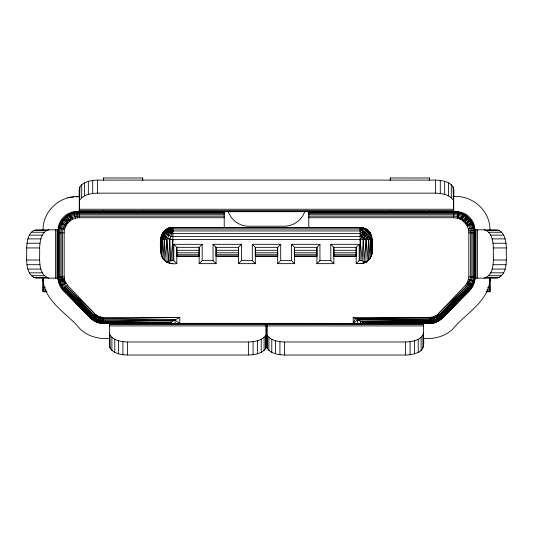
<?xml version="1.0" encoding="UTF-8"?>
<svg xmlns="http://www.w3.org/2000/svg" width="533" height="533" viewBox="0 0 533 533"><rect width="100%" height="100%" fill="white"/><g stroke="black" fill="none" stroke-linecap="round" stroke-linejoin="round"><path stroke-width="0.8" d="M47.017 291.724L43.04 291.724L43.04 278.139C43.373 301.158 67.058 312.978 79.95 328.801C87.738 336.483 98.798 339.221 109.478 338.528M58.144 279.978L58.144 278.606M224.226 217.744L79.277 217.744C71.209 217.617 64.087 224.773 64.18 232.841L58.144 232.841C57.944 221.475 67.964 211.568 79.277 211.701L79.897 186.87C83.761 181.367 91.163 180.361 97.399 180.101L435.601 180.101C441.091 180.247 446.861 181.207 451.291 184.665C454.902 187.609 453.456 192.593 453.723 196.604M79.897 186.87L79.277 189.228L79.277 196.604L76.179 196.91M438.726 320.959L434.255 322.818L429.565 323.431C434.308 323.371 439.005 321.479 442.377 318.128L469.553 290.951L472.431 287.194L474.243 282.823L474.856 278.139L474.856 229.823C474.923 220.122 466.435 211.641 456.741 211.701L76.259 211.701C66.565 211.641 58.077 220.122 58.144 229.823L58.144 278.139L58.757 282.823L60.569 287.194L63.447 290.951L90.623 318.128C89.351 319.08 103.742 325.197 95.627 321.579L98.745 322.818L103.435 323.431L97.952 322.039L92.715 319.307L63.3 289.286C60.269 285.881 58.13 281.551 58.344 276.92L58.344 232.841C58.19 222.141 66.918 212.494 77.645 211.768C67.631 212.64 58.797 221.108 58.377 231.289M103.435 180.321L103.435 177.969L142.691 178.002L142.691 180.46M110.091 348.269L109.478 345.904L109.478 332.865L110.091 335.224L110.091 348.269C113.955 353.772 121.357 354.778 127.594 355.031L248.385 355.031C254.621 354.778 262.049 353.772 265.894 348.242L265.894 335.204C262.049 340.727 254.621 341.733 248.385 341.993L127.594 341.993C121.357 341.733 113.955 340.727 110.091 335.224M111.903 350.467L111.903 337.429M114.782 352.36L114.782 339.321M118.533 353.812L118.533 340.767M122.903 354.725L122.903 341.68M127.594 355.031L127.594 341.993M142.691 180.321L142.691 177.969M248.385 355.031L248.385 341.993M253.082 354.725L253.082 341.68M257.459 353.805L257.459 340.767M261.217 352.353L261.217 339.308M264.095 350.454L264.095 337.409M267.106 348.242L267.106 335.204C270.951 340.727 278.379 341.733 284.615 341.993L405.406 341.993C411.969 341.666 421.803 340.547 423.522 332.865C422.982 339.408 426.273 349.195 418.218 352.36C414.208 354.232 409.804 354.945 405.406 355.031L284.615 355.031C278.379 354.778 270.951 353.772 267.106 348.242L267.106 323.431M268.905 350.454L268.905 337.409M271.783 352.353L271.783 339.308M275.541 353.805L275.541 340.767M279.918 354.725L279.918 341.68M284.615 355.031L284.615 341.993M390.309 180.321L390.309 177.969L429.565 178.002L429.565 180.46M405.406 355.031L405.406 341.993M410.097 354.725L410.097 341.68M414.467 353.812L414.467 340.767M418.218 352.36L418.218 339.321M421.097 350.467L421.097 337.429M422.909 348.269L422.909 335.224M308.774 214.726L453.723 214.726C463.417 214.546 472.045 223.14 471.838 232.841L471.838 276.92C471.785 280.764 470.333 284.562 467.668 287.34L439.632 314.823C436.893 317.235 433.402 319.02 429.658 318.954L429.658 323.431L434.815 322.632L430.024 323.225L367.057 323.431M429.565 180.321L429.565 177.969M474.623 231.289C474.203 221.108 465.369 212.64 455.355 211.768C466.095 212.44 474.79 222.201 474.856 232.841C475.11 221.328 464.996 211.868 453.723 211.701L453.103 186.87M474.856 279.978L474.856 278.606M485.983 291.724L489.96 291.724L489.96 278.139C489.627 301.158 465.942 312.978 453.05 328.801C445.262 336.483 434.202 339.221 423.522 338.528M356.184 263.642L359.202 260.624L359.202 244.314L356.184 247.339L356.184 263.642L362.134 263.475L365.958 262.129L366.151 239.484L368.43 235.726L369.196 232.068L368.649 230.942L366.151 229.023L363.24 227.818L360.108 227.404L172.892 227.404C158.794 227.678 159.54 244.907 161.219 254.687C162.858 261.476 170.333 264.761 176.816 263.642L176.816 247.339L173.798 244.314L202.18 244.314L202.18 260.624L199.162 263.642L199.162 247.339L202.18 244.314M365.958 262.129L370.075 258.392L372.001 253.708C373.08 244.374 374.053 227.251 360.108 227.818L172.892 227.818C165.15 227.231 165.15 236.945 172.892 236.359L360.108 236.359L364.619 237.951L366.151 239.484L368.196 260.537C365.758 264.035 362.46 259.604 359.202 260.624M167.489 238.124L169.86 239.09L172.892 239.484L170.866 260.79L172.892 260.624L172.892 227.404C164.444 226.578 160.859 236.799 169.761 239.484L168.894 261.303L167.042 262.129C157.788 256.919 161.612 244.927 161.219 236.359C162.392 232.228 165.736 228.943 169.86 227.798L171.779 229.17L172.892 230.942L169.761 239.484L170.866 260.79L168.894 261.303L166.849 239.484L169.068 235.399L172.892 230.942L360.108 230.942C366.091 226.818 372.787 232.954 371.781 239.484L371.401 255.853L370.075 258.392L368.196 260.537L368.649 239.484C372.84 233.621 366.637 226.565 360.108 229.023L172.892 229.023C168.968 228.464 168.968 234.007 172.892 233.447L360.108 233.447L365.891 230.476L367.523 230.403L368.649 230.942C370.775 233.214 371.288 236.532 370.568 239.484L370.075 258.392L368.649 239.484L360.108 230.942M362.647 324.097L362.72 322.432L353.212 317.395L353.212 323.431L357.496 319.833L429.938 319.094C433.562 319 437.127 317.448 439.632 314.823L466.615 286.334C469.02 283.822 470.333 280.391 470.386 276.92L470.386 232.841C470.572 223.92 462.637 216.018 453.723 216.178L308.774 216.178M167.042 262.129L166.849 239.484L160.813 239.484L161.426 235.739L163.205 232.421L165.916 229.956L167.955 229.623L170.333 229.956L172.892 230.942C168.535 232.355 164.377 235.226 162.432 239.484L161.406 255.307L161.219 239.484C162.692 234.453 168.042 231.722 172.892 230.942L170.913 229.523L167.489 228.77M58.144 278.139L35.904 278.139C24.065 274.215 27.183 257.432 26.65 247.938C26.963 241.349 28.176 231.495 35.904 229.823L58.144 229.823M48.883 278.139C37.044 274.215 40.162 257.432 39.629 247.938C39.942 241.349 41.154 231.495 48.883 229.823M484.117 278.139C495.957 274.215 492.838 257.432 493.371 247.938C493.058 241.349 491.846 231.495 484.117 229.823M474.856 278.139L497.096 278.139C508.935 274.215 505.817 257.432 506.35 247.938C506.037 241.349 504.824 231.495 497.096 229.823L474.856 229.823M224.226 216.178L79.277 216.178C70.356 215.992 62.454 223.927 62.614 232.841L62.614 276.92C62.608 280.405 64.027 283.796 66.385 286.334L93.368 314.823C95.94 317.441 99.631 319.254 103.342 318.947L179.788 317.395L103.342 317.395L102.289 318.907L101.99 322.831L170.866 322.179L179.788 317.395L179.788 323.431L175.037 320.086L103.342 318.947C99.591 319.014 96.113 317.222 93.368 314.823L65.332 287.34C62.721 284.529 61.148 280.771 61.162 276.92L61.162 232.841C60.982 223.147 69.576 214.519 79.277 214.726L224.226 214.726M360.108 229.023L364.086 233.001L366.151 233.447L366.597 235.513L370.568 239.484L371.401 255.853L372.187 251.563L372.187 239.484L360.108 227.404L360.108 260.624M453.723 211.701L459.193 212.427L458.034 216.744C462.917 221.015 469.227 225.459 468.82 232.841L468.82 276.92L467.574 282.263L465.482 285.255L438.399 313.651C436.074 315.929 432.943 317.388 429.658 317.395L355.364 318.634L353.212 323.431M450.119 310.106L469.853 289.426C472.964 286.048 474.517 281.491 474.656 276.92L474.656 232.841C474.85 223.38 468.094 215.112 459.193 212.427L453.723 211.907L308.774 211.907M474.47 279.958L474.856 276.92L468.82 276.92M43.04 229.823C42.813 210.508 61.028 194.705 80.037 196.604M171.24 323.798L170.866 322.179L168.295 323.131L103.342 322.605L103.342 317.395C100.091 317.288 96.866 316.022 94.601 313.651L67.518 285.255L64.733 280.538L63.054 280.351L58.723 281.471L60.429 285.735L64.34 283.556L64.733 280.538L64.18 276.92L64.18 232.841M372.187 251.563C372.181 257.279 367.783 262.542 362.134 263.475M360.175 323.831L360.515 321.419L429.658 320.413C433.595 320.4 437.493 318.801 440.291 316.029L468.574 288.206C471.458 285.195 473.031 281.078 473.091 276.92L473.091 232.841C473.311 222.468 464.083 213.28 453.723 213.473L308.774 213.473M58.144 232.841C58.137 221.581 67.891 211.628 79.277 211.907L224.226 211.907M308.774 212.514L453.723 212.514C464.596 212.314 474.283 221.955 474.05 232.841L474.05 276.92C473.99 281.324 472.325 285.681 469.267 288.866L442.277 318.028L438.639 320.813L432.503 322.998L431.577 317.242L429.938 318.954L430.031 323.378L429.565 323.431M445.008 315.436L443.882 316.622L472.571 285.735L474.277 281.471L474.856 276.92M67.518 285.255L63.3 289.286L90.73 318.021L91.296 316.802L64.426 288.206C61.601 285.155 59.903 281.091 59.909 276.92L59.909 232.841C59.716 222.481 68.904 213.253 79.277 213.473L224.226 213.473M440.458 319.607L437.879 316.196L438.399 313.651L466.615 286.334M467.668 287.34L440.758 315.902C437.973 318.827 434.009 320.56 429.971 320.653L429.938 319.094M458.473 212.454L457.147 218.137L460.612 219.409L462.051 218.41L464.29 214.532L459.193 212.427M161.785 237.951L162.612 233.84C165.203 231.102 169.307 230.569 172.892 230.942L167.955 234.553L164.351 239.484L162.985 258.472L162.432 239.484L161.219 237.272L162.432 233.447M99.038 322.845L100.464 317.042L102.289 318.907M469.267 288.866L441.704 316.802C438.679 319.967 434.375 321.845 429.998 321.952L429.658 321.659L429.971 320.653M101.237 323.045L97.852 322.352L99.158 318.288L100.464 317.042M64.333 217.897L67.498 221.062L70.023 220.915L70.949 218.41L68.71 214.532M170.886 323.798L170.866 322.179L103.342 321.646C99.085 321.619 94.867 319.907 91.836 316.902L92.242 315.902L65.332 287.34M163.504 233.001L164.351 233.447L162.432 235.213L163.205 238.011L164.351 239.484L164.837 260.57L166.849 239.484L165.09 238.151L163.504 235.513L164.351 233.447L166.849 232.088L172.892 230.942L167.295 230.476L164.051 231.702L161.219 237.272L161.426 238.811L162.432 239.484M450.092 310.119L469.853 289.426L472.391 285.635L474.277 281.471L468.507 279.638L474.197 280.951M79.277 211.701C69.936 211.761 61.601 218.57 58.863 227.371L63.187 228.53L64.573 229.417L58.89 228.091M304.683 211.701C301.831 220.149 293.536 226.145 284.615 226.199L248.385 226.199C239.464 226.145 231.169 220.149 228.317 211.701M472.025 222.274L468.154 224.513L467.288 226.212L472.524 223.647L468.52 218.044L464.29 214.532M468.574 288.206L441.177 316.915C438.146 319.92 433.922 321.646 429.658 321.659L362.72 322.432L364.805 323.158L429.658 322.625L429.998 321.952M460.612 219.409L463.27 214.213M224.226 212.514L79.277 212.514C68.391 212.281 58.75 221.968 58.95 232.841L58.95 276.92C58.936 281.337 60.742 285.641 63.733 288.866L92.515 319.573L94.974 321.139L97.692 315.989L99.158 318.288M64.426 288.206L92.242 315.902L92.715 316.016L93.368 314.823M94.041 320.613L96.26 316.962L97.692 315.989M458.034 216.744L457.147 218.137L453.723 217.744L308.774 217.744M90.63 317.441L91.163 317.588L94.601 313.651L66.385 286.334M368.649 230.942L360.108 239.484L362.134 260.79L363.24 239.484L367.277 234.567L368.303 232.881L368.649 230.942L366.711 231.295L365.025 232.321L360.108 236.359M92.515 319.573L96.04 314.936L93.735 314.99M63.054 280.351L64.32 278.732L58.55 279.605L58.144 276.92L64.18 276.92M79.897 199.908C83.761 194.405 91.163 193.399 97.399 193.146L435.601 193.146C441.837 193.399 449.239 194.405 453.103 199.908M462.051 218.41L463.477 221.322L467.248 216.871M442.723 317.775L438.399 313.651L442.277 318.028L442.723 317.775L469.7 289.286L465.482 285.255M139.04 323.391L168.295 323.131L101.95 323.311L429.625 323.431L430.018 322.885C434.635 322.771 439.179 320.786 442.37 317.441L469.853 289.426M238.418 263.642L241.436 260.624L241.436 244.314L238.418 247.339L238.418 263.642L255.327 263.642L255.327 247.339L252.309 244.314L280.691 244.314L280.691 260.624L277.673 263.642L277.673 247.339L280.691 244.314M316.928 263.642L319.947 260.624L319.947 244.314L316.928 247.339L316.928 263.642L333.838 263.642L333.838 247.339L330.82 244.314L359.202 244.314M463.477 221.322L465.502 221.062L468.667 217.897M63.187 228.53L65.845 225.952L64.846 224.513L60.975 222.274M90.277 317.775L94.601 313.651M442.37 317.441C438.819 320.313 434.442 322.758 429.658 322.625L362.72 322.432M472.571 285.735L468.66 283.556L467.574 282.263L469.946 280.351M468.154 224.513L465.649 223.587L470.259 220.009M438.626 321.006L442.377 318.128M58.55 279.605L60.849 286.048L65.865 283.076L64.34 283.556M64.846 224.513L67.758 223.087L67.498 221.062M435.474 322.372L437.426 321.519M366.151 262.023L363.24 263.229L360.108 263.642M437.366 321.492L435.334 322.305L433.489 316.769L436.5 317.115L438.639 320.813M468.327 229.017L474.137 227.371L472.524 223.647M59.17 282.277L64.733 280.538M44.046 291.724L46.311 291.578M63.733 288.866L91.296 316.802C94.394 319.887 98.898 322.318 103.342 321.646L175.037 320.086L175.077 323.391M92.242 315.902C95.094 318.767 99.231 320.959 103.342 320.4L175.037 320.086M468.66 283.556L466.635 283.856L471.412 287.2M468.7 230.956L474.49 230.229M67.664 197.736L73.86 197.137M71.569 212.321L77.738 211.828M103.342 323.431L126.588 323.404M452.963 196.604C471.971 194.705 490.187 210.508 489.96 229.823M79.277 209.236L453.723 209.236M79.277 210.595L453.723 210.595M79.277 211.421L453.723 211.421M33.512 230.443L46.491 230.443M486.509 230.443L499.488 230.443M31.28 232.248L44.259 232.248M488.741 232.248L501.72 232.248M468.82 232.841L474.656 232.841M29.362 235.126L42.34 235.126M490.66 235.126L503.638 235.126M27.889 238.884L40.868 238.884M492.132 238.884L505.111 238.884M169.761 239.484L372.187 239.484M26.963 243.248L39.948 243.248M493.052 243.248L506.037 243.248M199.162 263.642L216.072 263.642L213.053 260.624L213.053 244.314L241.436 244.314M277.673 263.642L294.582 263.642L291.564 260.624L291.564 244.314L319.947 244.314M26.65 247.938L39.629 247.938M493.371 247.938L506.35 247.938M176.816 250.277L199.162 250.277M216.072 250.277L238.418 250.277M255.327 250.277L277.673 250.277M294.582 250.277L316.928 250.277M333.838 250.277L356.184 250.277M176.816 252.809L199.162 252.809M216.072 252.809L238.418 252.809M255.327 252.809L277.673 252.809M294.582 252.809L316.928 252.809M333.838 252.809L356.184 252.809M176.816 254.754L199.162 254.754M216.072 254.754L238.418 254.754M255.327 254.754L277.673 254.754M294.582 254.754L316.928 254.754M333.838 254.754L356.184 254.754M176.816 255.98L199.162 255.98M216.072 255.98L238.418 255.98M255.327 255.98L277.673 255.98M294.582 255.98L316.928 255.98M333.838 255.98L356.184 255.98M26.65 260.017L39.629 260.017M493.371 260.017L506.35 260.017M172.892 260.624L173.798 260.624L176.816 263.642M202.18 260.624L213.053 260.624M241.436 260.624L252.309 260.624L255.327 263.642M280.691 260.624L291.564 260.624M319.947 260.624L330.82 260.624L333.838 263.642M26.963 264.708L39.948 264.708M493.052 264.708L506.037 264.708M27.889 269.078L40.868 269.078M492.132 269.078L505.111 269.078M29.362 272.829L42.34 272.829M490.66 272.829L503.638 272.829M31.28 275.708L44.259 275.708M488.741 275.708L501.72 275.708M33.512 277.52L46.491 277.52M486.509 277.52L499.488 277.52M43.04 287.72L45.425 287.72M487.575 287.72L489.96 287.72M43.04 289.885L46.218 289.885M486.782 289.885L489.96 289.885M43.04 291.258L46.218 291.258M486.782 291.258L489.96 291.258M486.689 291.578L488.954 291.724M353.212 317.395L429.658 317.395L429.938 318.954M109.478 323.711L265.894 323.711M267.106 323.711L423.522 323.711M109.478 324.544L265.894 324.544M267.106 324.544L423.522 324.544M109.478 325.903L265.894 325.903M267.106 325.903L423.522 325.903M265.447 338.528L267.553 338.528M167.262 323.351L101.963 323.165M429.658 321.659L360.515 321.419L360.681 323.831M355.364 318.634L429.658 318.954M429.658 320.413L357.496 319.833L357.53 323.851M103.435 323.431L101.943 323.371M361.64 234.98L363.24 239.484L364.106 261.303L366.151 239.484L363.859 238.811L360.788 235.739L360.108 233.447L361.64 234.98L366.597 235.513M172.892 263.642C167.549 263.615 162.632 259.837 161.219 254.687M366.717 323.431L364.805 323.158L430.031 323.378M101.143 323.231L98.745 322.818L94.374 321.006L90.623 318.128M91.296 316.802L91.836 316.902M170.866 263.475L166.849 262.023M163.504 235.513L161.785 234.98M436.5 317.115L436.161 315.496L437.879 316.196M94.974 321.139L97.852 322.352M95.873 321.646L97.792 322.532M467.574 282.263L472.804 284.842M70.949 218.41L72.648 219.276L70.083 214.039M60.655 223.294L65.845 225.952M102.056 321.905L103.342 322.605C98.832 322.578 94.368 320.766 91.163 317.588M431.577 317.242L433.549 318.388L434.768 322.478M360.108 227.818L361.474 228.77M429.658 322.625L430.018 322.885M67.758 223.087L63.307 219.316M92.715 316.016C95.514 318.794 99.411 320.373 103.342 320.4L102.276 319.054M102.156 320.613L103.342 321.646M366.151 229.023L370.568 233.447M363.24 227.818L371.781 236.359M291.564 244.314L294.582 247.339L316.928 247.339L316.928 256.393L294.582 256.393L294.582 247.339L294.582 263.642M213.053 244.314L216.072 247.339L238.418 247.339L238.418 256.393L216.072 256.393L216.072 247.339L216.072 263.642M82.908 310.113L63.147 289.426L60.429 285.735M87.985 315.436L89.118 316.615L63.3 289.286L82.848 310.079M82.882 310.106L63.147 289.426L60.849 286.048M66.445 216.305L70.023 220.915M370.828 238.124L371.781 239.484L372.001 253.708M436.161 315.496L439.299 320.413M439.632 314.823L440.291 316.029M440.758 315.902L441.177 316.915M75.453 218.237L73.807 212.427M441.704 316.802L441.85 317.595M364.086 233.001L364.619 237.951M58.144 276.92L58.53 279.958M76.665 212.074L77.392 217.864M96.04 314.936L96.26 316.962M465.502 221.062L465.649 223.587M433.489 316.769L433.549 318.388M489.96 277.806L489.96 291.724M477.401 229.823L477.401 278.139M476.002 229.823L476.002 278.139M475.15 229.823L475.15 278.139M474.856 278.626L474.856 280.258M453.723 189.228L453.723 217.744M451.291 184.665L451.291 197.71M448.413 182.772L448.413 195.818M444.662 181.327L444.662 194.365M440.291 180.414L440.291 193.452M435.601 180.101L435.601 193.146M429.565 210.981L429.565 211.701M423.522 323.431L423.522 345.904M390.309 177.969L390.309 180.46M390.309 210.981L390.309 211.701M330.82 244.314L330.82 260.624M308.774 211.701L308.774 227.404M266.727 323.431L266.727 338.528M265.894 323.431L265.894 348.242M252.309 244.314L252.309 260.624M224.226 211.701L224.226 227.404M173.798 244.314L173.798 260.624M142.691 210.981L142.691 211.701M109.478 323.431L109.478 345.904M103.435 177.969L103.435 180.46M103.435 210.981L103.435 211.701M97.399 180.101L97.399 193.146M92.709 180.414L92.709 193.452M88.338 181.327L88.338 194.365M84.587 182.772L84.587 195.818M81.709 184.665L81.709 197.71M79.277 189.228L79.277 217.744M58.144 278.626L58.144 280.258M57.85 229.823L57.85 278.139M56.998 229.823L56.998 278.139M55.599 229.823L55.599 278.139M43.04 277.806L43.04 291.724M176.816 247.339L176.816 256.393L199.162 256.393L199.162 247.339L176.816 247.339M255.327 247.339L255.327 256.393L277.673 256.393L277.673 247.339L255.327 247.339M333.838 247.339L333.838 256.393L356.184 256.393L356.184 247.339L333.838 247.339"/></g></svg>
